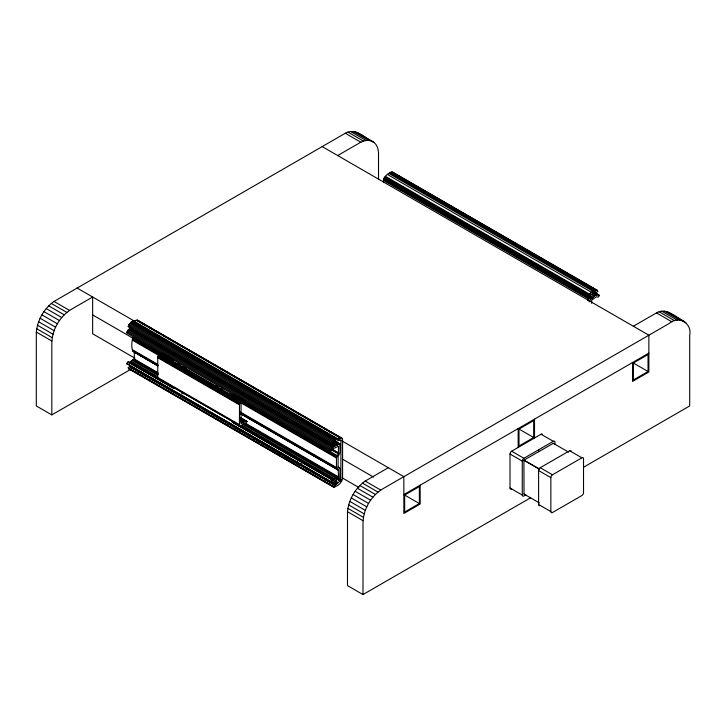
<?xml version="1.0" encoding="UTF-8"?>
<svg xmlns="http://www.w3.org/2000/svg" width="726" height="726" viewBox="0 0 726 726"><rect width="100%" height="100%" fill="white"/><g stroke="black" fill="none" stroke-linecap="round" stroke-linejoin="round"><path stroke-width="1.09" d="M378.518 179.131L378.518 155.555C378.781 150.464 377.602 144.501 372.928 141.652C364.579 137.622 355.295 127.386 345.304 133.248L53.996 301.435C44.114 308.459 37.462 319.985 36.318 332.054L36.3 405.943L51.818 414.9L131.288 369.026M388.319 467.716L365.178 481.093C355.295 488.117 348.643 499.642 347.5 511.721L347.482 585.601L363 594.558L530.76 497.7M134.891 358.181L92.656 333.797L92.656 297.016L72.237 308.804C59.904 315.81 51.718 329.985 51.818 344.169L51.818 414.9M583.74 467.117L689.7 405.943L689.7 335.212C692.368 323.242 678.311 315.129 669.281 323.424L383.419 488.462C371.086 495.468 362.9 509.643 363 523.827L363 594.558M155.89 341.583L153.93 342.99L299.312 426.924L301.236 426.008M299.312 426.924L153.966 342.5M325.575 479.804L334.777 485.05L336.129 484.623L340.857 480.14L340.948 440.682C339.332 439.747 334.269 441.354 333.933 444.194L332.372 444.539C332.517 440.555 340.839 435.391 342.581 439.738L342.581 478.715C341.737 482.699 337.254 487.137 333.234 486.892L129.046 369.008L128.184 367.819L129.745 366.358L155.273 381.096M383.419 182.616C382.584 177.516 388.192 172.153 392.766 172.207L596.953 290.091L597.816 291.28L596.255 292.741L594.295 291.607M587.606 300.5C586.771 295.4 592.38 290.037 596.953 290.091M159.257 378.918L158.023 378.527L157.751 377.511L157.751 357.7L158.341 355.695L159.784 354.17L162.869 353.344L169.675 357.274M240.642 417.768L247.049 421.561L245.687 423.403C243.328 421.706 240.76 429.012 239.426 424.665L239.498 404.21L241.459 401.324L244.544 400.498M157.76 365.577L132.985 351.23C131.125 347.464 131.606 341.774 132.985 337.69L162.433 354.696M337.173 469.114L336.456 467.535L336.456 457.988L338.47 453.151L338.498 446.254L333.706 448.45L332.227 450.655L330.738 450.737L126.551 332.853L128.284 329.785L131.542 327.916M524.009 494.061L523.918 460.166L553.303 443.314M590.057 300.319C591.581 297.742 596.518 293.15 599.449 295.6L597.961 297.233L596.482 296.743L591.69 300.074L591.69 303.395M173.233 387.965L128.039 361.866L126.551 363.499L331.755 482.336L334.105 481.946L339.777 477.88L340.049 468.642L338.089 466.591L338.116 456.79L340.131 451.953L339.777 443.813L334.94 445.927L128.184 326.646C128.974 322.181 133.874 320.066 137.804 320.347L341.991 438.232M330.738 450.737L332.472 447.679L334.94 445.927M246.477 421.134L244.118 421.389L241.068 423.83L241.068 403.783L244.118 402.712L245.778 401.224M128.039 361.866L129.518 362.356L134.31 359.025L157.869 372.629M233.336 422.85L332.826 480.294L338.498 476.918L338.262 469.74M128.184 367.819L332.372 485.703L333.933 484.251L334.414 484.904M132.404 366.34L131.007 367.156L129.745 366.358M301.027 463.914L299.348 465.057L300.991 463.469M337.681 155.546L358.1 143.757C362.374 140.989 368.127 139.038 372.928 141.652M633.344 326.246L656.486 312.906C666.477 307.044 675.761 317.28 684.11 321.309M403.837 494.597L648.862 353.126M518.999 429.048L533.701 420.563L533.701 437.533L518.999 446.027L518.999 429.048L533.701 437.533M419.356 503.554L404.654 512.039L404.654 495.059L419.356 486.574L419.356 503.554L403.656 494.488M648.046 371.521L633.344 380.007L633.344 363.027L648.046 354.542L648.046 371.521L632.346 362.455M511.648 488.934A2.314 1.334 -60 0 1 510.015 487.99L510.015 454.04A2.314 1.334 -60 0 1 511.648 451.209L541.052 434.239A2.314 1.334 -60 0 1 542.467 434.357M525.86 494.878L523.9 496.003A2.314 1.334 -60 0 1 522.266 495.068L522.266 461.11A2.314 1.334 -60 0 1 523.9 458.287L553.303 441.308A2.314 1.334 -60 0 1 554.936 442.252L554.936 444.512M539.808 505.623A2.314 1.334 -60 0 1 538.601 504.497L538.601 470.548A2.314 1.334 -60 0 1 540.235 467.716L569.638 450.737A2.314 1.334 -60 0 1 571.217 451.227M550.852 511.567L550.852 477.617A2.314 1.334 -60 0 1 552.486 474.786L581.889 457.816A2.314 1.334 -60 0 1 583.523 458.75L583.523 492.709A2.314 1.334 -60 0 1 581.889 495.54L552.486 512.511A2.314 1.334 -60 0 1 550.852 511.567L538.601 504.497M128.184 326.646L129.745 326.301M129.074 364.434L126.986 364.089M129.046 369.008L133.412 370.95M355.359 131.823L373.745 142.441M666.541 311.481L685.898 322.653M353.072 131.442L368.59 140.399M664.254 311.1L679.772 320.057M350.594 131.551L366.113 140.508M661.776 311.209L677.294 320.175M347.99 132.159L363.508 141.116M659.172 311.817L674.69 320.783M345.304 133.248L360.822 142.214M656.486 312.906L672.004 321.872M392.113 171.962L597.471 290.582M391.35 171.962L597.816 291.28M390.515 172.225L594.703 290.11M389.671 172.724L593.859 290.609M594.104 291.217L596.255 292.741M388.837 173.432L593.024 291.317M594.104 292.179L599.014 295.01M593.795 292.269L597.716 294.529M594.54 292.769L599.449 295.6M592.997 292.397L596.926 294.665M387.757 174.676L591.944 292.569M593.142 293.34L596.082 295.046M592.298 293.939L595.247 295.645M590.528 294.166L594.458 296.435M385.506 176.382L589.693 294.266M384.943 176.881L589.131 294.765M590.211 295.863L593.151 297.569M384.444 177.498L588.632 295.382M589.784 296.117L592.734 297.814M589.367 296.262L592.316 297.969M588.795 296.308L591.735 298.014M384.009 178.197L588.196 296.081M589.367 297.034L591.336 298.168M589.004 297.288L590.964 298.422M383.691 178.941L587.878 296.825M588.704 297.606L590.665 298.74M383.491 179.685L587.679 297.569M383.419 180.384L587.606 298.277M322.162 146.588L648.862 335.212L648.862 371.993L632.528 381.422L632.528 362.555M541.052 434.239L553.303 441.308M569.638 450.737L581.889 457.816M553.194 443.259L568.676 452.189M511.648 451.209L523.9 458.287M540.235 467.716L552.486 474.786M524.009 460.112L539.382 468.987M523.9 460.293L539.273 469.168M510.015 454.04L522.266 461.11M538.601 470.548L550.852 477.617M523.9 493.998L539.382 502.937M510.015 487.99L522.266 495.068M137.368 320.139L342.309 438.604M136.869 320.112L341.057 437.996M140.29 322.362L143.231 324.059M145.2 325.194L147.16 326.328M149.12 327.462L152.07 329.159M154.03 330.294L160.9 334.259M162.869 335.394L168.759 338.797M171.699 340.494L174.648 342.191M176.609 343.325L182.498 346.729M189.368 350.694L196.247 354.66M198.207 355.794L200.167 356.929M203.117 358.635L205.077 359.769M207.046 360.895L209.986 362.601M211.947 363.735L213.916 364.869M216.856 366.566L218.825 367.701M220.786 368.835L222.746 369.97M225.695 371.667L227.655 372.801M229.625 373.935L232.565 375.632M234.525 376.767L236.495 377.901M238.455 379.036L241.404 380.733M243.364 381.867L246.305 383.573M248.274 384.698L250.234 385.833M252.203 386.967L255.144 388.673M257.104 389.808L263.983 393.773M265.943 394.908L271.833 398.302M274.782 400.008L276.742 401.142M278.702 402.277L285.572 406.242M292.451 410.208L299.321 414.174M301.281 415.308L303.25 416.443M306.19 418.14L308.151 419.274M310.12 420.408L313.06 422.105M315.03 423.24L316.99 424.374M318.95 425.509L321.899 427.206M323.86 428.34L325.829 429.474M328.769 431.18L330.729 432.315M332.699 433.44L335.639 435.146M337.608 436.281L339.568 437.415M136.306 320.257L340.494 438.141M77.138 288.059L134.891 321.4M342.155 441.063L403.837 476.673L403.837 513.454L420.173 504.025L420.173 485.159M134.056 321.155L338.243 439.039M338.96 439.339L340.921 440.473M338.988 439.548L340.948 440.682M132.976 321.155L337.163 439.039M132.141 321.4L336.329 439.284M131.297 321.89L335.485 439.774M130.462 322.589L334.65 440.473M334.613 440.9L339.968 443.994M335.294 441.499L340.095 444.267M334.931 441.662L340.131 444.602M129.7 323.46L333.887 441.354M334.523 441.98L338.452 444.239M333.942 442.597L337.871 444.866M129.046 324.468L333.234 442.352M333.533 442.933L337.454 445.201M333.107 443.169L337.036 445.437M128.529 325.547L332.717 443.441M332.789 444.103L335.73 445.8M129.918 328.406L158.386 344.85M161.326 346.547L163.296 347.681M170.165 351.647L172.126 352.782M174.086 353.916L176.055 355.05M178.995 356.747L180.965 357.882M187.834 361.847L189.795 362.982M201.574 369.788L203.543 370.913M210.413 374.888L212.373 376.023M227.102 384.517L230.042 386.223M240.841 392.457L243.791 394.154M250.661 398.12L252.621 399.255M259.491 403.22L261.46 404.355M273.239 411.161L275.199 412.295M277.169 413.421L279.129 414.555M282.069 416.261L284.038 417.396M290.908 421.361L292.868 422.496M299.747 426.461L334.105 446.299M129.074 329.005L333.261 446.889M128.284 329.785L332.472 447.679M127.567 330.729L331.755 448.614M332.608 449.494L338.498 452.897M332.581 449.748L338.47 453.151M332.499 450.029L338.389 453.423M332.372 450.301L338.262 453.696M126.986 331.764L331.174 449.648M171.617 358.399L173.559 359.515M233.845 394.327L242.593 399.373M162.388 353.698L173.087 359.878M233.373 394.681L243.092 400.298M161.907 353.934L173.578 360.668M233.863 395.47L243.582 401.088M161.453 354.016L172.153 360.196M233.409 395.561L243.128 401.169M243.918 401.732L337.173 455.574M160.664 353.898L172.334 360.64M178.16 364.007L180.112 365.133M183.025 366.811L185.947 368.499M216.085 385.896L218.027 387.022M220.949 388.709L222.891 389.826M229.697 393.755L242.339 401.051M92.656 314.93L132.931 338.18M160.237 353.97L241.912 401.124M342.155 458.977L373.581 477.127M159.784 354.17L241.459 401.324M132.595 338.498L160.083 354.37M243.528 402.549L336.782 456.391M159.257 354.56L240.932 401.714M132.35 339.323L159.838 355.195M242.302 402.803L336.537 457.208M158.767 355.078L240.442 402.231M132.268 340.104L158.776 355.404M240.252 402.449L336.456 457.988M158.341 355.695L240.016 402.848M158.023 356.366L239.698 403.529M157.823 357.056L239.498 404.21M157.751 357.7L239.426 404.854M53.996 301.435L69.514 310.392M365.178 481.093L380.696 490.05M337.844 466.972L339.804 468.107M338.089 467.508L340.049 468.642M132.268 349.642L157.796 364.379M240.252 411.987L336.456 467.535M51.31 303.45L66.828 312.407M132.35 350.331L157.878 365.069M240.333 412.677L336.537 468.216M362.492 483.108L378.01 492.065M132.595 350.867L158.123 365.605M240.578 413.212L336.782 468.76M240.224 413.185L338.389 469.867M134.074 351.856L157.841 365.759M240.306 413.366L338.47 470.049M134.283 352.155L157.869 365.986M240.333 413.593L338.498 470.276M48.706 305.855L64.224 314.812M359.887 485.512L375.406 494.47M240.242 417.631L247.049 421.561M240.914 418.149L245.778 420.962M241.086 418.802L244.971 421.044M240.224 419.147L244.118 421.389M342.155 477.844L358.853 487.482M245.243 423.076L338.498 476.918M240.342 420.29L243.255 421.969M46.228 308.595L61.746 317.552M357.41 488.253L372.928 497.21M133.539 359.261L158.077 373.436M243.482 422.741L337.726 477.154M240.487 421.643L242.43 422.768M338.988 478.525L340.948 479.659M132.74 359.706L158.268 374.444M243.673 423.757L336.928 477.599M338.96 478.761L340.921 479.895M338.897 479.006L340.857 480.14M337.808 478.688L340.748 480.385M337.663 478.924L340.603 480.621M131.969 360.341L157.488 375.079M242.892 424.383L336.156 478.225M336.51 478.561L340.44 480.83M336.329 478.724L340.249 480.993M130.934 361.258L157.442 376.558M241.867 425.3L335.122 479.142M43.941 311.617L59.459 320.574M355.123 491.275L370.641 500.232M130.489 361.739L239.426 424.665M241.422 425.781L334.677 479.623M130.008 362.12L334.196 480.004M158.023 378.527L240.442 426.117M335.23 480.848L338.18 482.554M129.518 362.356L172.715 387.294M233.581 422.432L333.706 480.249M232.102 421.942L333.243 480.34M334.822 481.193L337.772 482.89M128.293 362.201L173.45 388.274M181.3 392.811L183.27 393.946M334.432 481.592L337.381 483.289M332.662 481.964L336.592 484.224M126.551 363.499L336.129 484.623M41.89 314.857L57.408 323.814M353.072 494.515L368.59 503.481M131.47 367.011L155.028 380.615M169.757 389.118L171.717 390.252M188.932 400.09L190.893 401.224M221.321 418.793L223.29 419.927M240.442 429.919L242.402 431.053M259.091 440.691L261.051 441.825M292.006 459.594L293.966 460.729M300.319 464.495L335.657 484.895M169.993 389.599L171.953 390.733M184.722 398.102L186.682 399.236M188.642 400.371L190.611 401.505M202.391 408.302L204.351 409.437M221.04 419.074L223 420.2M238.709 429.275L241.658 430.972M255.398 438.903L260.307 441.744M291.725 459.876L293.685 461.01M299.575 464.413L333.933 484.251M131.007 367.156L154.574 380.76M299.856 464.64L335.194 485.041M129.936 366.748L299.312 464.604M299.765 464.803L334.777 485.05M130.226 367.02L153.785 380.624M302.996 466.773L309.866 470.738M311.835 471.873L323.615 478.67M299.348 465.057L153.93 380.669M135.372 372.084L137.332 373.218M140.281 374.915L142.242 376.05M144.211 377.184L146.171 378.319M149.111 380.016L151.081 381.15M153.041 382.284L155.99 383.981M157.95 385.116L159.911 386.25M162.86 387.956L164.82 389.091M166.78 390.216L173.659 394.191M180.529 398.157L186.419 401.56M188.379 402.685L191.328 404.391M194.269 406.088L200.158 409.491M202.127 410.626L208.997 414.591M210.957 415.726L213.907 417.423M215.867 418.557L217.827 419.692M219.796 420.826L222.737 422.523M224.706 423.657L227.646 425.363M229.616 426.489L231.576 427.623M233.536 428.757L236.485 430.464M238.446 431.598L240.406 432.723M243.355 434.429L245.315 435.564M247.285 436.698L249.245 437.832M252.194 439.529L254.154 440.664M256.115 441.798L258.084 442.933M261.024 444.63L262.984 445.764M265.934 447.461L267.894 448.595M269.863 449.73L280.663 455.964M283.603 457.661L289.493 461.064M291.453 462.199L294.402 463.896M300.292 467.299L303.241 468.996M305.201 470.13L312.071 474.105M314.031 475.231L316.981 476.937M318.941 478.071L320.91 479.205M322.87 480.34L325.82 482.037M327.78 483.171L329.74 484.306M332.69 486.003L334.65 487.137M128.529 368.518L333.887 487.146M40.102 318.26L55.621 327.217M351.284 497.918L366.802 506.875M38.632 321.754L54.151 330.711M349.814 501.412L365.332 510.369M37.498 325.257L53.016 334.223M348.68 504.924L364.198 513.881M36.717 328.724L52.236 337.681M347.899 508.382L363.417 517.339M36.318 332.054L51.836 341.02M347.5 511.721L363.018 520.678M332.826 480.294L332.227 479.759L330.738 481.392L331.755 482.336M668.592 312.352L670.379 313.696M357.41 132.695L359.198 134.038M596.064 292.351C592.489 292.024 587.125 297.333 589.24 301.78M333.234 486.892L332.372 485.703M137.804 320.347L138.321 321.228M393.283 172.697L393.628 173.396M538.601 449.793L538.601 451.681M534.518 419.147L534.518 438.005M518.183 428.576L518.183 447.434M134.31 352.382L134.31 359.025M228.518 384.127A2.859 1.497 4.2 0 1 227.184 383.147M160.6 344.705A2.859 1.497 4.2 0 1 159.911 344.514M159.321 344.251A2.859 1.497 4.2 0 1 158.867 343.915M297.814 423.92A2.859 1.497 4.2 0 1 297.125 423.739M296.535 423.467A2.859 1.497 4.2 0 1 295.791 422.759M297.161 461.555A2.704 1.688 -4.5 0 1 296.607 461.319"/></g></svg>
